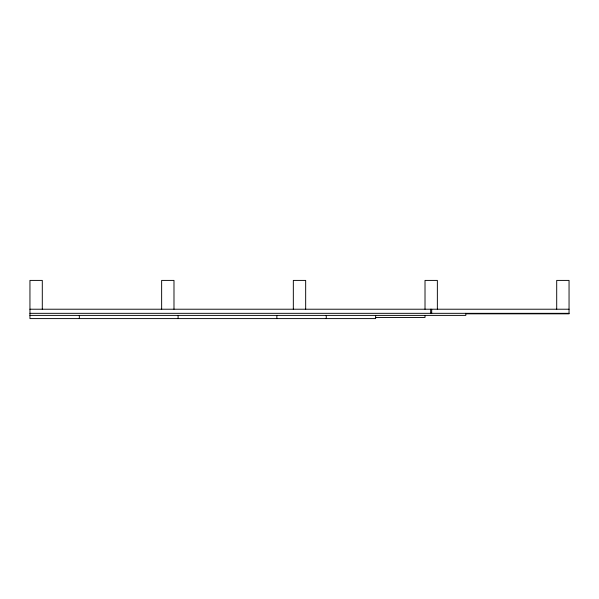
<?xml version="1.0" encoding="UTF-8"?>
<svg xmlns="http://www.w3.org/2000/svg" width="599" height="599" viewBox="0 0 599 599"><rect width="100%" height="100%" fill="white"/><g stroke="black" fill="none" stroke-linecap="round" stroke-linejoin="round"><path stroke-width="0.9" d="M29.95 309.219L569.05 309.219M29.95 313.329L569.05 313.329M466.097 313.824L569.05 313.824L569.05 280.407L556.703 280.407L556.703 309.219M29.95 315.388L465.812 315.388L465.812 313.329M375.633 317.448L425.013 317.448L425.013 315.388M437.36 309.219L437.36 280.407L425.013 280.407L425.013 309.219M431.699 309.219L431.699 313.329M430.674 309.219L430.674 313.329M375.633 315.388L375.633 318.593L29.95 318.593L29.95 280.407L42.297 280.407L42.297 309.219M326.253 315.388L326.253 318.593M305.67 309.219L305.67 280.407L293.33 280.407L293.33 309.219M276.865 315.388L276.865 318.593M178.098 315.388L178.098 318.593M173.987 309.219L173.987 280.407L161.64 280.407L161.64 309.219M79.33 315.388L79.33 318.593"/></g></svg>
